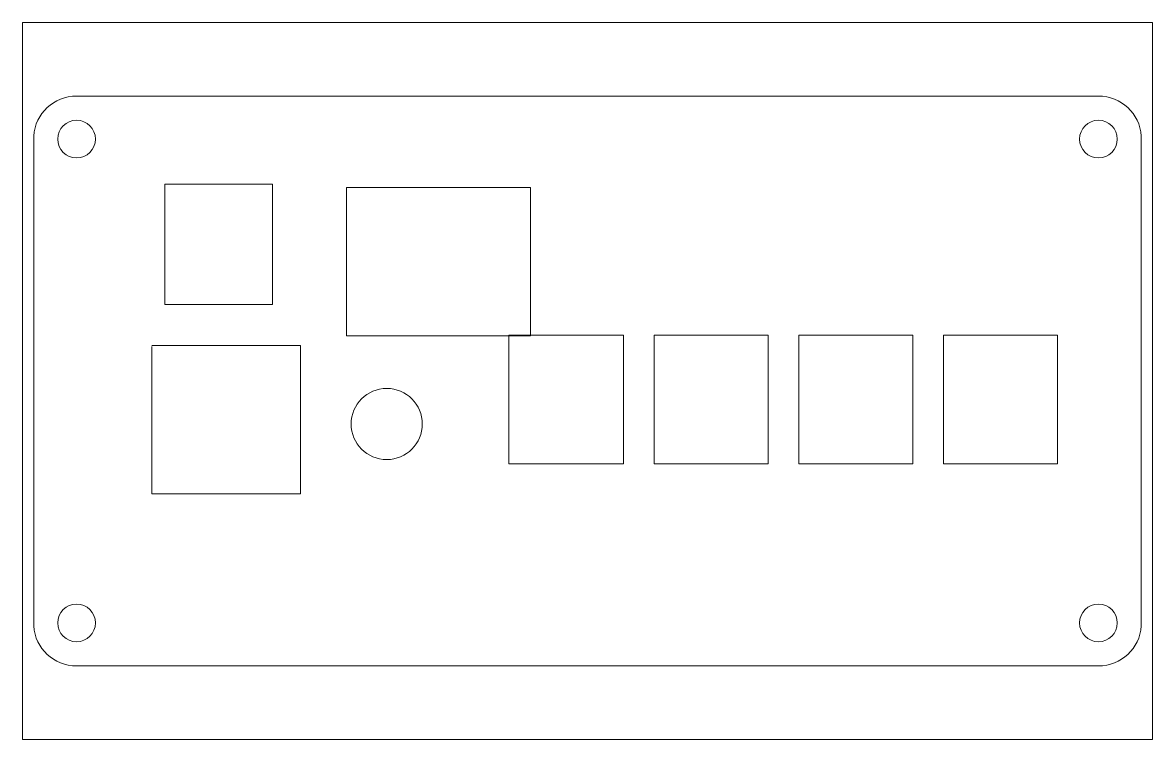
# Paper-space layout 'Sheet1' of a CAD drawing. Header units: millimetres. Extents: x 40 to 364, y 26 to 231.
# The model-space entities are those that its viewports show. They can reach past a viewport. Long polylines and large blocks are cut down to what shows.
import ezdxf

# ---------------------------------------------------------------- set-up
doc = ezdxf.new("R2010")
doc.units = ezdxf.units.MM
doc.layers.get('0').update_dxf_attribs({"lineweight": 5})

msp = doc.modelspace()

# ---------------------------------------------------------------- linework, layer by layer
for p, q in [((99.01, 53), (3.99, 53)), ((0, 49.28), (0, 3.72)), ((103, 3.72), (103, 49.28)), ((22.2, 44.8), (12.2, 44.8)), ((12.2, 44.8), (12.2, 33.6)), ((22.2, 33.6), (22.2, 44.8)), ((46.2, 44.5), (29.1, 44.5)), ((29.1, 44.5), (29.1, 30.7)), ((46.2, 30.7), (46.2, 44.5)), ((12.2, 33.6), (22.2, 33.6)), ((29.1, 30.7), (46.2, 30.7)), ((54.85, 30.75), (44.2, 30.75)), ((44.2, 30.75), (44.2, 18.8)), ((54.85, 18.8), (54.85, 30.75)), ((68.3, 30.75), (57.7, 30.75)), ((57.7, 30.75), (57.7, 18.8)), ((68.3, 18.8), (68.3, 30.75)), ((81.75, 30.75), (71.15, 30.75)), ((71.15, 30.75), (71.15, 18.8)), ((81.75, 18.8), (81.75, 30.75)), ((95.2, 30.75), (84.6, 30.75)), ((84.6, 30.75), (84.6, 18.8)), ((95.2, 18.8), (95.2, 30.75)), ((24.8, 29.8), (11, 29.8)), ((11, 29.7), (11, 16)), ((24.8, 16), (24.8, 29.8)), ((44.2, 18.8), (54.85, 18.8)), ((57.7, 18.8), (68.3, 18.8)), ((71.15, 18.8), (81.75, 18.8)), ((84.6, 18.8), (95.2, 18.8)), ((11, 16), (24.8, 16)), ((3.99, 0), (99.01, 0))]:
    msp.add_line(p, q)
for centre, radius in [((3.99, 49), 1.75), ((99.01, 49), 1.75), ((32.83, 22.5), 3.31), ((3.99, 4), 1.75), ((99.01, 4), 1.75)]:
    msp.add_circle(centre, radius)
for centre, start, end in [((3.99, 49), 90, 175.9477), ((99.01, 49), 4.0523, 90), ((3.99, 4), 184.0523, 270), ((99.01, 4), 270, 355.9477)]:
    msp.add_arc(centre, 4, start, end)

psp = doc.layouts.new('Sheet1')

# ---------------------------------------------------------------- viewports
at = {"layer": '0'}
psp.add_viewport(center=(202.5, 128.5), size=(324, 205.6), view_center_point=(51.5, 26.5), view_height=66.6677, dxfattribs=at)

doc.saveas('drawing.dxf')
